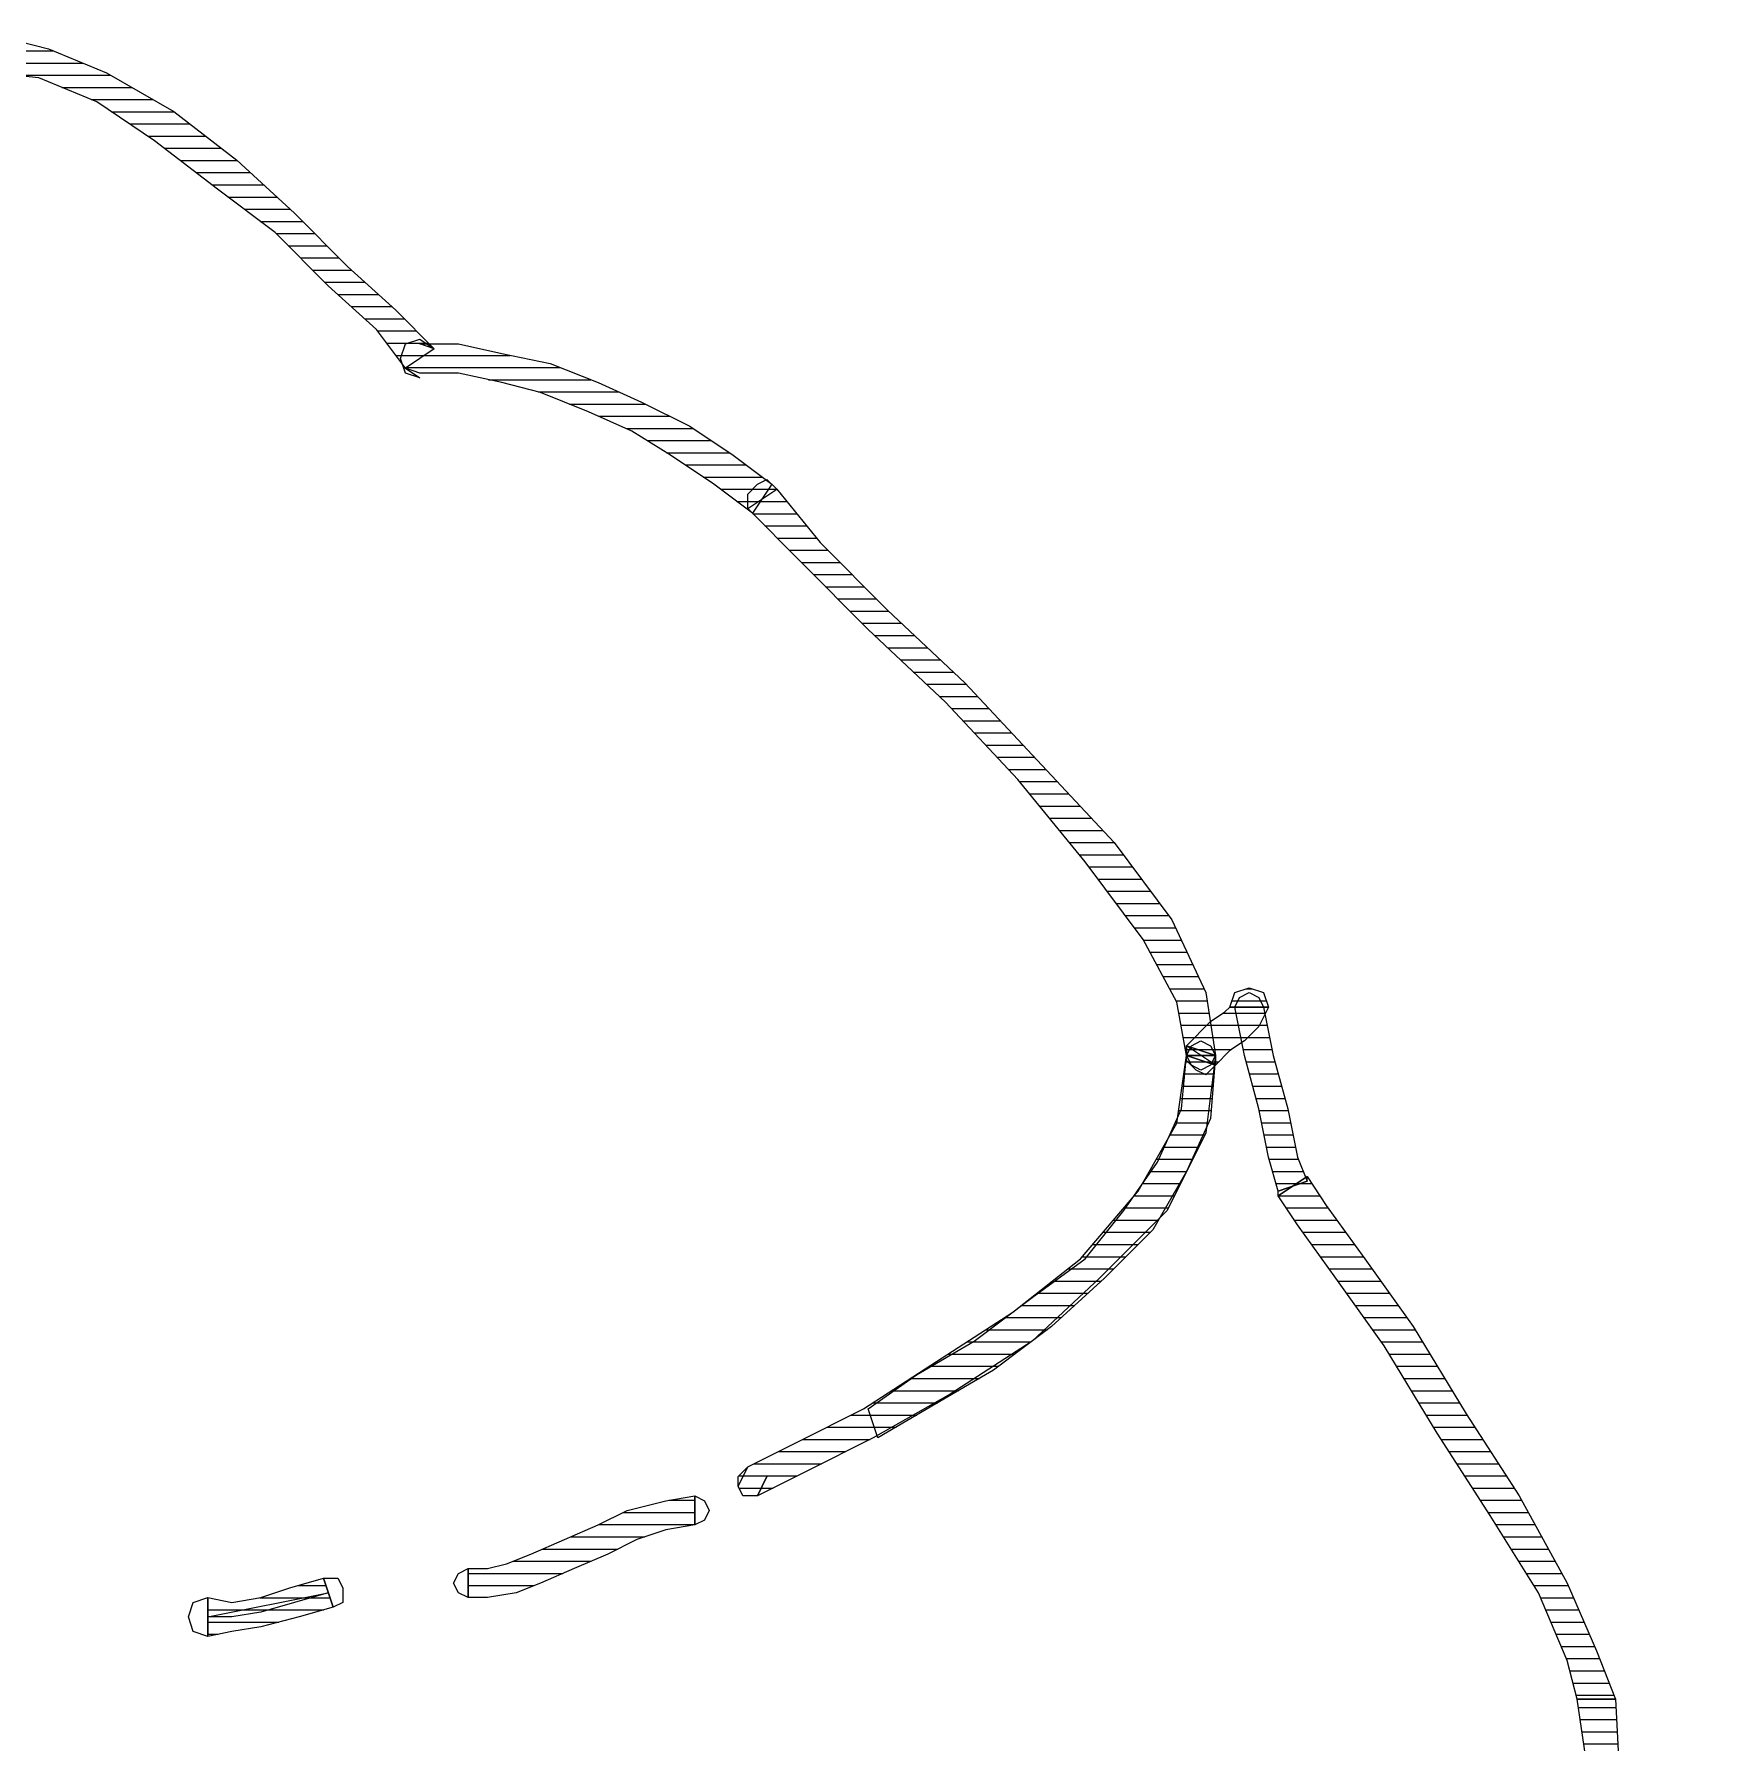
# Model space of a CAD drawing. Extents: x -29316 to 80307, y 54266 to 73016.
# Drawn here: x 21672.32 to 21689.59, y 55456.23 to 55473.77 of the extents above; entities that cross this region are included whole.
import ezdxf

# ---------------------------------------------------------------- set-up
doc = ezdxf.new("R2010")
doc.units = 0
doc.layers.add('İnsan', color=50, linetype='Continuous')
doc.layers.add('Tezgah', color=7, linetype='Continuous', lineweight=9)
pattern_1 = [(360, (-5108.51305, -673.59423), (1e-16, 0.125), [25])]

# ---------------------------------------------------------------- blocks, each defined once
blk = doc.blocks.new('InsanKadın')
at = {"layer": 'İnsan'}
h = blk.add_hatch(dxfattribs=at)
h.set_pattern_fill('DC_LINES', scale=0.1, style=0)
h.set_pattern_definition(pattern_1)
edge = h.paths.add_edge_path(flags=0)
edge.add_line((70.137, 18.443), (69.791, 17.449))
edge.add_line((69.791, 17.449), (69.445, 16.009))
edge.add_line((69.445, 16.009), (69.148, 14.568))
edge.add_line((69.148, 14.568), (69, 13.575))
edge.add_line((69, 13.575), (69.395, 13.575))
edge.add_line((69.395, 13.575), (69.445, 14.568))
edge.add_line((69.445, 14.568), (69.742, 16.009))
edge.add_line((69.742, 16.009), (70.088, 17.35))
edge.add_line((70.088, 17.35), (70.434, 18.343))
h = blk.add_hatch(dxfattribs=at)
h.set_pattern_fill('DC_LINES', scale=0.1, style=0)
h.set_pattern_definition(pattern_1)
edge = h.paths.add_edge_path(flags=0)
edge.add_line((69.395, 13.575), (69.445, 14.568))
edge.add_line((69.445, 14.568), (69.742, 16.009))
edge.add_line((69.742, 16.009), (70.088, 17.35))
edge.add_line((70.088, 17.35), (70.434, 18.343))
edge.add_line((70.434, 18.343), (70.137, 18.443))
edge.add_line((70.137, 18.443), (69.791, 17.449))
edge.add_line((69.791, 17.449), (69.445, 16.009))
edge.add_line((69.445, 16.009), (69.148, 14.568))
edge.add_line((69.148, 14.568), (69, 13.575))
h = blk.add_hatch(dxfattribs=at)
h.set_pattern_fill('DC_LINES', scale=0.1, style=0)
h.set_pattern_definition(pattern_1)
edge = h.paths.add_edge_path(flags=0)
edge.add_line((66.229, 8.259), (66.229, 8.21))
edge.add_line((66.229, 8.21), (66.426, 8.508))
edge.add_line((66.426, 8.508), (66.823, 9.054))
edge.add_line((66.823, 9.054), (67.317, 9.75))
edge.add_line((67.317, 9.75), (67.862, 10.644))
edge.add_line((67.862, 10.644), (68.406, 11.488))
edge.add_line((68.406, 11.488), (68.9, 12.382))
edge.add_line((68.9, 12.382), (69.198, 13.078))
edge.add_line((69.198, 13.078), (69.395, 13.575))
edge.add_line((69.395, 13.575), (69, 13.575))
edge.add_line((69, 13.575), (68.9, 13.177))
edge.add_line((68.9, 13.177), (68.603, 12.482))
edge.add_line((68.603, 12.482), (68.109, 11.687))
edge.add_line((68.109, 11.687), (67.565, 10.843))
edge.add_line((67.565, 10.843), (67.02, 9.948))
edge.add_line((67.02, 9.948), (66.526, 9.253))
edge.add_line((66.526, 9.253), (66.13, 8.707))
edge.add_line((66.13, 8.707), (65.932, 8.409))
edge.add_line((65.932, 8.409), (65.932, 8.359))
h = blk.add_hatch(dxfattribs=at)
h.set_pattern_fill('DC_LINES', scale=0.1, style=0)
h.set_pattern_definition(pattern_1)
edge = h.paths.add_edge_path(flags=0)
edge.add_line((69, 13.575), (68.9, 13.177))
edge.add_line((68.9, 13.177), (68.603, 12.482))
edge.add_line((68.603, 12.482), (68.109, 11.687))
edge.add_line((68.109, 11.687), (67.565, 10.843))
edge.add_line((67.565, 10.843), (67.02, 9.948))
edge.add_line((67.02, 9.948), (66.526, 9.253))
edge.add_line((66.526, 9.253), (66.13, 8.707))
edge.add_line((66.13, 8.707), (65.932, 8.409))
edge.add_line((65.932, 8.409), (66.229, 8.21))
edge.add_line((66.229, 8.21), (66.426, 8.508))
edge.add_line((66.426, 8.508), (66.823, 9.054))
edge.add_line((66.823, 9.054), (67.317, 9.75))
edge.add_line((67.317, 9.75), (67.862, 10.644))
edge.add_line((67.862, 10.644), (68.406, 11.488))
edge.add_line((68.406, 11.488), (68.9, 12.382))
edge.add_line((68.9, 12.382), (69.198, 13.078))
edge.add_line((69.198, 13.078), (69.395, 13.575))
h = blk.add_hatch(dxfattribs=at)
h.set_pattern_fill('DC_LINES', scale=0.1, style=0)
h.set_pattern_definition(pattern_1)
edge = h.paths.add_edge_path(flags=0)
edge.add_line((54.949, 12.531), (55.196, 12.581))
edge.add_line((55.196, 12.581), (55.493, 12.531))
edge.add_line((55.493, 12.531), (55.79, 12.432))
edge.add_line((55.79, 12.432), (56.136, 12.333))
edge.add_line((56.136, 12.333), (56.235, 12.631))
edge.add_line((56.235, 12.631), (55.888, 12.73))
edge.add_line((55.888, 12.73), (55.493, 12.83))
edge.add_line((55.493, 12.83), (55.196, 12.879))
edge.add_line((55.196, 12.879), (54.949, 12.929))
h = blk.add_hatch(dxfattribs=at)
h.set_pattern_fill('DC_LINES', scale=0.1, style=0)
h.set_pattern_definition(pattern_1)
h.paths.add_polyline_path([(56.185, 12.482), (55.839, 12.581), (55.493, 12.68), (55.196, 12.73), (54.949, 12.73)], flags=0)
h = blk.add_hatch(dxfattribs=at)
h.set_pattern_fill('DC_LINES', scale=0.1, style=0)
h.set_pattern_definition(pattern_1)
edge = h.paths.add_edge_path(flags=0)
edge.add_line((57.62, 12.233), (57.818, 12.233))
edge.add_line((57.818, 12.233), (58.016, 12.184))
edge.add_line((58.016, 12.184), (58.263, 12.084))
edge.add_line((58.263, 12.084), (58.61, 11.935))
edge.add_line((58.61, 11.935), (58.956, 11.786))
edge.add_line((58.956, 11.786), (59.253, 11.637))
edge.add_line((59.253, 11.637), (59.649, 11.538))
edge.add_line((59.649, 11.538), (59.946, 11.488))
edge.add_line((59.946, 11.488), (59.946, 11.786))
edge.add_line((59.946, 11.786), (59.649, 11.836))
edge.add_line((59.649, 11.836), (59.352, 11.935))
edge.add_line((59.352, 11.935), (59.055, 12.084))
edge.add_line((59.055, 12.084), (58.709, 12.233))
edge.add_line((58.709, 12.233), (58.362, 12.382))
edge.add_line((58.362, 12.382), (58.115, 12.482))
edge.add_line((58.115, 12.482), (57.818, 12.531))
edge.add_line((57.818, 12.531), (57.62, 12.531))
h = blk.add_hatch(dxfattribs=at)
h.set_pattern_fill('DC_LINES', scale=0.1, style=0)
h.set_pattern_definition(pattern_1)
edge = h.paths.add_edge_path(flags=0)
edge.add_line((60.391, 11.389), (60.49, 11.19))
edge.add_line((60.49, 11.19), (60.984, 10.942))
edge.add_line((60.984, 10.942), (61.677, 10.594))
edge.add_line((61.677, 10.594), (62.37, 10.147))
edge.add_line((62.37, 10.147), (63.211, 9.601))
edge.add_line((63.211, 9.601), (63.904, 9.054))
edge.add_line((63.904, 9.054), (64.497, 8.359))
edge.add_line((64.497, 8.359), (64.893, 7.663))
edge.add_line((64.893, 7.663), (64.992, 6.968))
edge.add_line((64.992, 6.968), (65.289, 6.968))
edge.add_line((65.289, 6.968), (65.19, 7.763))
edge.add_line((65.19, 7.763), (64.795, 8.558))
edge.add_line((64.795, 8.558), (64.101, 9.253))
edge.add_line((64.101, 9.253), (63.409, 9.899))
edge.add_line((63.409, 9.899), (62.568, 10.445))
edge.add_line((62.568, 10.445), (61.776, 10.892))
edge.add_line((61.776, 10.892), (61.084, 11.24))
edge.add_line((61.084, 11.24), (60.589, 11.488))
edge.add_line((60.589, 11.488), (60.687, 11.29))
edge.add_line((60.687, 11.29), (60.589, 11.488))
edge.add_line((60.589, 11.488), (60.44, 11.488))
edge.add_line((60.44, 11.488), (60.391, 11.389))
edge.add_line((60.391, 11.389), (60.391, 11.29))
edge.add_line((60.391, 11.29), (60.49, 11.19))
h = blk.add_hatch(dxfattribs=at)
h.set_pattern_fill('DC_LINES', scale=0.1, style=0)
h.set_pattern_definition(pattern_1)
h.paths.add_polyline_path([(65.289, 6.968), (65.239, 7.614), (64.992, 8.16), (64.646, 8.756), (64.151, 9.253), (63.607, 9.75), (63.013, 10.197), (62.42, 10.544), (61.826, 10.892), (61.726, 10.594), (62.221, 10.246), (62.815, 9.899), (63.409, 9.452), (63.953, 9.054), (64.348, 8.558), (64.695, 8.061), (64.942, 7.514), (64.992, 6.968), (65.042, 6.869), (65.14, 6.819), (65.239, 6.869)], flags=0)
h = blk.add_hatch(dxfattribs=at)
h.set_pattern_fill('DC_LINES', scale=0.1, style=0)
h.set_pattern_definition(pattern_1)
edge = h.paths.add_edge_path(flags=0)
edge.add_line((65.437, 6.471), (65.784, 6.471))
edge.add_line((65.784, 6.471), (65.882, 6.968))
edge.add_line((65.882, 6.968), (66.031, 7.514))
edge.add_line((66.031, 7.514), (66.13, 8.011))
edge.add_line((66.13, 8.011), (66.229, 8.259))
edge.add_line((66.229, 8.259), (65.932, 8.359))
edge.add_line((65.932, 8.359), (65.833, 8.011))
edge.add_line((65.833, 8.011), (65.734, 7.514))
edge.add_line((65.734, 7.514), (65.586, 6.968))
edge.add_line((65.586, 6.968), (65.487, 6.471))
edge.add_line((65.487, 6.471), (65.833, 6.471))
edge.add_line((65.833, 6.471), (65.487, 6.471))
edge.add_line((65.487, 6.471), (65.537, 6.372))
edge.add_line((65.537, 6.372), (65.635, 6.322))
edge.add_line((65.635, 6.322), (65.734, 6.372))
edge.add_line((65.734, 6.372), (65.784, 6.471))
h = blk.add_hatch(dxfattribs=at)
h.set_pattern_fill('DC_LINES', scale=0.1, style=0)
h.set_pattern_definition(pattern_1)
edge = h.paths.add_edge_path(flags=0)
edge.add_line((65.932, 8.409), (65.932, 8.359))
edge.add_line((65.932, 8.359), (65.833, 8.011))
edge.add_line((65.833, 8.011), (65.734, 7.514))
edge.add_line((65.734, 7.514), (65.586, 6.968))
edge.add_line((65.586, 6.968), (65.487, 6.471))
edge.add_line((65.487, 6.471), (65.784, 6.471))
edge.add_line((65.784, 6.471), (65.882, 6.968))
edge.add_line((65.882, 6.968), (66.031, 7.514))
edge.add_line((66.031, 7.514), (66.13, 8.011))
edge.add_line((66.13, 8.011), (66.229, 8.259))
edge.add_line((66.229, 8.259), (66.229, 8.21))
h = blk.add_hatch(dxfattribs=at)
h.set_pattern_fill('DC_LINES', scale=0.1, style=0)
h.set_pattern_definition(pattern_1)
edge = h.paths.add_edge_path(flags=0)
edge.add_line((65.289, 7.067), (64.992, 6.968))
edge.add_line((64.992, 6.968), (64.893, 6.422))
edge.add_line((64.893, 6.422), (64.547, 5.776))
edge.add_line((64.547, 5.776), (63.953, 4.981))
edge.add_line((63.953, 4.981), (63.26, 4.137))
edge.add_line((63.26, 4.137), (62.518, 3.342))
edge.add_line((62.518, 3.342), (61.726, 2.597))
edge.add_line((61.726, 2.597), (61.034, 1.901))
edge.add_line((61.034, 1.901), (60.49, 1.355))
edge.add_line((60.49, 1.355), (60.787, 1.156))
edge.add_line((60.787, 1.156), (61.232, 1.703))
edge.add_line((61.232, 1.703), (61.924, 2.398))
edge.add_line((61.924, 2.398), (62.716, 3.143))
edge.add_line((62.716, 3.143), (63.459, 3.938))
edge.add_line((63.459, 3.938), (64.25, 4.782))
edge.add_line((64.25, 4.782), (64.843, 5.577))
edge.add_line((64.843, 5.577), (65.19, 6.322))
edge.add_line((65.19, 6.322), (65.289, 6.968))
edge.add_line((65.289, 6.968), (64.992, 6.869))
edge.add_line((64.992, 6.869), (65.289, 6.968))
edge.add_line((65.289, 6.968), (65.239, 7.067))
edge.add_line((65.239, 7.067), (65.14, 7.117))
edge.add_line((65.14, 7.117), (65.042, 7.067))
edge.add_line((65.042, 7.067), (64.992, 6.968))
h = blk.add_hatch(dxfattribs=at)
h.set_pattern_fill('DC_LINES', scale=0.1, style=0)
h.set_pattern_definition(pattern_1)
edge = h.paths.add_edge_path(flags=0)
edge.add_line((64.992, 6.968), (64.992, 6.869))
edge.add_line((64.992, 6.869), (65.239, 6.62))
edge.add_line((65.239, 6.62), (65.387, 6.521))
edge.add_line((65.387, 6.521), (65.437, 6.471))
edge.add_line((65.437, 6.471), (65.833, 6.471))
edge.add_line((65.833, 6.471), (65.734, 6.67))
edge.add_line((65.734, 6.67), (65.586, 6.819))
edge.add_line((65.586, 6.819), (65.437, 6.918))
edge.add_line((65.437, 6.918), (65.289, 7.067))
edge.add_line((65.289, 7.067), (65.289, 6.968))
edge.add_line((65.289, 6.968), (65.289, 7.067))
edge.add_line((65.289, 7.067), (65.19, 7.167))
edge.add_line((65.19, 7.167), (65.09, 7.117))
edge.add_line((65.09, 7.117), (64.992, 7.018))
edge.add_line((64.992, 7.018), (64.992, 6.869))
h = blk.add_hatch(dxfattribs=at)
h.set_pattern_fill('DC_LINES', scale=0.1, style=0)
h.set_pattern_definition(pattern_1)
edge = h.paths.add_edge_path(flags=0)
edge.add_line((65.487, 6.471), (65.833, 6.471))
edge.add_line((65.833, 6.471), (65.734, 6.67))
edge.add_line((65.734, 6.67), (65.586, 6.819))
edge.add_line((65.586, 6.819), (65.437, 6.918))
edge.add_line((65.437, 6.918), (65.289, 7.067))
edge.add_line((65.289, 7.067), (64.992, 6.869))
edge.add_line((64.992, 6.869), (65.239, 6.62))
edge.add_line((65.239, 6.62), (65.387, 6.521))
edge.add_line((65.387, 6.521), (65.437, 6.471))
edge.add_line((65.437, 6.471), (65.784, 6.471))
edge.add_line((65.784, 6.471), (65.437, 6.471))
edge.add_line((65.437, 6.471), (65.487, 6.322))
edge.add_line((65.487, 6.322), (65.635, 6.273))
edge.add_line((65.635, 6.273), (65.784, 6.322))
edge.add_line((65.784, 6.322), (65.833, 6.471))
h = blk.add_hatch(dxfattribs=at)
h.set_pattern_fill('DC_LINES', scale=0.1, style=0)
h.set_pattern_definition(pattern_1)
edge = h.paths.add_edge_path(flags=0)
edge.add_line((60.737, 1.106), (60.787, 1.156))
edge.add_line((60.787, 1.156), (61.232, 1.703))
edge.add_line((61.232, 1.703), (61.924, 2.398))
edge.add_line((61.924, 2.398), (62.716, 3.143))
edge.add_line((62.716, 3.143), (63.459, 3.938))
edge.add_line((63.459, 3.938), (64.25, 4.782))
edge.add_line((64.25, 4.782), (64.843, 5.577))
edge.add_line((64.843, 5.577), (65.19, 6.322))
edge.add_line((65.19, 6.322), (65.289, 6.968))
edge.add_line((65.289, 6.968), (64.992, 6.968))
edge.add_line((64.992, 6.968), (64.893, 6.422))
edge.add_line((64.893, 6.422), (64.547, 5.776))
edge.add_line((64.547, 5.776), (63.953, 4.981))
edge.add_line((63.953, 4.981), (63.26, 4.137))
edge.add_line((63.26, 4.137), (62.518, 3.342))
edge.add_line((62.518, 3.342), (61.726, 2.597))
edge.add_line((61.726, 2.597), (61.034, 1.901))
edge.add_line((61.034, 1.901), (60.49, 1.355))
edge.add_line((60.49, 1.355), (60.54, 1.404))
edge.add_line((60.54, 1.404), (60.49, 1.355))
edge.add_line((60.49, 1.355), (60.49, 1.206))
edge.add_line((60.49, 1.206), (60.589, 1.106))
edge.add_line((60.589, 1.106), (60.687, 1.057))
edge.add_line((60.687, 1.057), (60.787, 1.156))
h = blk.add_hatch(dxfattribs=at)
h.set_pattern_fill('DC_LINES', scale=0.1, style=0)
h.set_pattern_definition(pattern_1)
edge = h.paths.add_edge_path(flags=0)
edge.add_line((57.274, -0.284), (57.126, -0.334))
edge.add_line((57.126, -0.334), (57.521, -0.334))
edge.add_line((57.521, -0.334), (57.966, -0.235))
edge.add_line((57.966, -0.235), (58.462, -0.135))
edge.add_line((58.462, -0.135), (58.956, 0.063))
edge.add_line((58.956, 0.063), (59.401, 0.262))
edge.add_line((59.401, 0.262), (59.896, 0.51))
edge.add_line((59.896, 0.51), (60.341, 0.808))
edge.add_line((60.341, 0.808), (60.737, 1.106))
edge.add_line((60.737, 1.106), (60.54, 1.404))
edge.add_line((60.54, 1.404), (60.143, 1.106))
edge.add_line((60.143, 1.106), (59.698, 0.808))
edge.add_line((59.698, 0.808), (59.302, 0.56))
edge.add_line((59.302, 0.56), (58.857, 0.361))
edge.add_line((58.857, 0.361), (58.362, 0.163))
edge.add_line((58.362, 0.163), (57.966, 0.063))
edge.add_line((57.966, 0.063), (57.521, -0.036))
edge.add_line((57.521, -0.036), (57.126, -0.036))
edge.add_line((57.126, -0.036), (56.977, -0.086))
edge.add_line((56.977, -0.086), (57.126, 0.014))
edge.add_line((57.126, 0.014), (56.977, -0.036))
edge.add_line((56.977, -0.036), (56.927, -0.185))
edge.add_line((56.927, -0.185), (56.977, -0.334))
edge.add_line((56.977, -0.334), (57.126, -0.384))
h = blk.add_hatch(dxfattribs=at)
h.set_pattern_fill('DC_LINES', scale=0.1, style=0)
h.set_pattern_definition(pattern_1)
edge = h.paths.add_edge_path(flags=0)
edge.add_line((57.274, -0.284), (57.126, -0.334))
edge.add_line((57.126, -0.334), (57.521, -0.334))
edge.add_line((57.521, -0.334), (57.966, -0.235))
edge.add_line((57.966, -0.235), (58.462, -0.135))
edge.add_line((58.462, -0.135), (58.956, 0.063))
edge.add_line((58.956, 0.063), (59.401, 0.262))
edge.add_line((59.401, 0.262), (59.896, 0.51))
edge.add_line((59.896, 0.51), (60.341, 0.808))
edge.add_line((60.341, 0.808), (60.737, 1.106))
edge.add_line((60.737, 1.106), (60.54, 1.404))
edge.add_line((60.54, 1.404), (60.143, 1.106))
edge.add_line((60.143, 1.106), (59.698, 0.808))
edge.add_line((59.698, 0.808), (59.302, 0.56))
edge.add_line((59.302, 0.56), (58.857, 0.361))
edge.add_line((58.857, 0.361), (58.362, 0.163))
edge.add_line((58.362, 0.163), (57.966, 0.063))
edge.add_line((57.966, 0.063), (57.521, -0.036))
edge.add_line((57.521, -0.036), (57.126, -0.036))
edge.add_line((57.126, -0.036), (56.977, -0.086))
edge.add_line((56.977, -0.086), (57.126, 0.014))
edge.add_line((57.126, 0.014), (56.977, -0.036))
edge.add_line((56.977, -0.036), (56.927, -0.185))
edge.add_line((56.927, -0.185), (56.977, -0.334))
edge.add_line((56.977, -0.334), (57.126, -0.384))
h = blk.add_hatch(dxfattribs=at)
h.set_pattern_fill('DC_LINES', scale=0.1, style=0)
h.set_pattern_definition(pattern_1)
edge = h.paths.add_edge_path(flags=0)
edge.add_line((52.821, -3.464), (52.722, -3.513))
edge.add_line((52.722, -3.513), (53.316, -3.364))
edge.add_line((53.316, -3.364), (53.91, -3.116))
edge.add_line((53.91, -3.116), (54.602, -2.719))
edge.add_line((54.602, -2.719), (55.246, -2.222))
edge.add_line((55.246, -2.222), (55.839, -1.675))
edge.add_line((55.839, -1.675), (56.383, -1.129))
edge.add_line((56.383, -1.129), (56.878, -0.682))
edge.add_line((56.878, -0.682), (57.274, -0.284))
edge.add_line((57.274, -0.284), (56.977, -0.086))
edge.add_line((56.977, -0.086), (56.68, -0.483))
edge.add_line((56.68, -0.483), (56.185, -0.93))
edge.add_line((56.185, -0.93), (55.641, -1.477))
edge.add_line((55.641, -1.477), (55.048, -1.924))
edge.add_line((55.048, -1.924), (54.404, -2.42))
edge.add_line((54.404, -2.42), (53.81, -2.818))
edge.add_line((53.81, -2.818), (53.216, -3.066))
edge.add_line((53.216, -3.066), (52.722, -3.116))
edge.add_line((52.722, -3.116), (52.623, -3.166))
edge.add_line((52.623, -3.166), (52.722, -3.116))
edge.add_line((52.722, -3.116), (52.574, -3.166))
edge.add_line((52.574, -3.166), (52.524, -3.315))
edge.add_line((52.524, -3.315), (52.574, -3.464))
edge.add_line((52.574, -3.464), (52.722, -3.513))
h = blk.add_hatch(dxfattribs=at)
h.set_pattern_fill('DC_LINES', scale=0.1, style=0)
h.set_pattern_definition(pattern_1)
edge = h.paths.add_edge_path(flags=0)
edge.add_line((52.821, -3.464), (52.722, -3.513))
edge.add_line((52.722, -3.513), (53.316, -3.364))
edge.add_line((53.316, -3.364), (53.91, -3.116))
edge.add_line((53.91, -3.116), (54.602, -2.719))
edge.add_line((54.602, -2.719), (55.246, -2.222))
edge.add_line((55.246, -2.222), (55.839, -1.675))
edge.add_line((55.839, -1.675), (56.383, -1.129))
edge.add_line((56.383, -1.129), (56.878, -0.682))
edge.add_line((56.878, -0.682), (57.274, -0.284))
edge.add_line((57.274, -0.284), (56.977, -0.086))
edge.add_line((56.977, -0.086), (56.68, -0.483))
edge.add_line((56.68, -0.483), (56.185, -0.93))
edge.add_line((56.185, -0.93), (55.641, -1.477))
edge.add_line((55.641, -1.477), (55.048, -1.924))
edge.add_line((55.048, -1.924), (54.404, -2.42))
edge.add_line((54.404, -2.42), (53.81, -2.818))
edge.add_line((53.81, -2.818), (53.216, -3.066))
edge.add_line((53.216, -3.066), (52.722, -3.116))
edge.add_line((52.722, -3.116), (52.623, -3.166))
edge.add_line((52.623, -3.166), (52.722, -3.116))
edge.add_line((52.722, -3.116), (52.574, -3.166))
edge.add_line((52.574, -3.166), (52.524, -3.315))
edge.add_line((52.524, -3.315), (52.574, -3.464))
edge.add_line((52.574, -3.464), (52.722, -3.513))
at = {"layer": 'İnsan', "color": 7, "flags": 128}
for points in [[(70.137, 18.443), (70.137, 18.443), (69.791, 17.449), (69.445, 16.009), (69.148, 14.568), (69, 13.575), (69.395, 13.575), (69.445, 14.568), (69.742, 16.009), (70.088, 17.35), (70.434, 18.343), (70.434, 18.343), (70.137, 18.443)], [(69.395, 13.575), (69.395, 13.575), (69.445, 14.568), (69.742, 16.009), (70.088, 17.35), (70.434, 18.343), (70.137, 18.443), (69.791, 17.449), (69.445, 16.009), (69.148, 14.568), (69, 13.575), (69, 13.575), (69.395, 13.575)], [(69, 13.575), (69, 13.575), (68.9, 13.177), (68.603, 12.482), (68.109, 11.687), (67.565, 10.843), (67.02, 9.948), (66.526, 9.253), (66.13, 8.707), (65.932, 8.409), (66.229, 8.21), (66.426, 8.508), (66.823, 9.054), (67.317, 9.75), (67.862, 10.644), (68.406, 11.488), (68.9, 12.382), (69.198, 13.078), (69.395, 13.575), (69.395, 13.575), (69, 13.575)], [(66.229, 8.259), (66.229, 8.21), (66.426, 8.508), (66.823, 9.054), (67.317, 9.75), (67.862, 10.644), (68.406, 11.488), (68.9, 12.382), (69.198, 13.078), (69.395, 13.575), (69, 13.575), (68.9, 13.177), (68.603, 12.482), (68.109, 11.687), (67.565, 10.843), (67.02, 9.948), (66.526, 9.253), (66.13, 8.707), (65.932, 8.409), (65.932, 8.359), (66.229, 8.259)], [(54.949, 12.929), (54.8, 12.879), (54.751, 12.73), (54.8, 12.581), (54.949, 12.531), (54.949, 12.929)], [(54.949, 12.531), (55.196, 12.581), (55.493, 12.531), (55.79, 12.432), (56.136, 12.333), (56.235, 12.631), (55.888, 12.73), (55.493, 12.83), (55.196, 12.879), (54.949, 12.929), (54.949, 12.531)], [(56.185, 12.482), (55.839, 12.581), (55.493, 12.68), (55.196, 12.73), (54.949, 12.73), (56.185, 12.482), (56.185, 12.482)], [(56.136, 12.333), (56.284, 12.333), (56.334, 12.432), (56.334, 12.581), (56.235, 12.631), (56.136, 12.333)], [(57.62, 12.531), (57.521, 12.482), (57.471, 12.382), (57.521, 12.283), (57.62, 12.233), (57.62, 12.531)], [(57.62, 12.233), (57.818, 12.233), (58.016, 12.184), (58.263, 12.084), (58.61, 11.935), (58.956, 11.786), (59.253, 11.637), (59.649, 11.538), (59.946, 11.488), (59.946, 11.786), (59.649, 11.836), (59.352, 11.935), (59.055, 12.084), (58.709, 12.233), (58.362, 12.382), (58.115, 12.482), (57.818, 12.531), (57.62, 12.531), (57.62, 12.233)], [(59.946, 11.488), (60.045, 11.538), (60.094, 11.637), (60.045, 11.737), (59.946, 11.786), (59.946, 11.488)], [(60.391, 11.389), (60.49, 11.19), (60.984, 10.942), (61.677, 10.594), (62.37, 10.147), (63.211, 9.601), (63.904, 9.054), (64.497, 8.359), (64.893, 7.663), (64.992, 6.968), (65.289, 6.968), (65.19, 7.763), (64.795, 8.558), (64.101, 9.253), (63.409, 9.899), (62.568, 10.445), (61.776, 10.892), (61.084, 11.24), (60.589, 11.488), (60.687, 11.29), (60.589, 11.488), (60.44, 11.488), (60.391, 11.389), (60.391, 11.29), (60.49, 11.19), (60.391, 11.389)], [(65.289, 6.968), (65.289, 6.968), (65.239, 7.614), (64.992, 8.16), (64.646, 8.756), (64.151, 9.253), (63.607, 9.75), (63.013, 10.197), (62.42, 10.544), (61.826, 10.892), (61.726, 10.594), (62.221, 10.246), (62.815, 9.899), (63.409, 9.452), (63.953, 9.054), (64.348, 8.558), (64.695, 8.061), (64.942, 7.514), (64.992, 6.968), (64.992, 6.968), (64.992, 6.968), (65.042, 6.869), (65.14, 6.819), (65.239, 6.869), (65.289, 6.968), (65.289, 6.968)], [(65.437, 6.471), (65.784, 6.471), (65.882, 6.968), (66.031, 7.514), (66.13, 8.011), (66.229, 8.259), (65.932, 8.359), (65.833, 8.011), (65.734, 7.514), (65.586, 6.968), (65.487, 6.471), (65.833, 6.471), (65.487, 6.471), (65.537, 6.372), (65.635, 6.322), (65.734, 6.372), (65.784, 6.471), (65.437, 6.471)], [(65.932, 8.409), (65.932, 8.359), (65.833, 8.011), (65.734, 7.514), (65.586, 6.968), (65.487, 6.471), (65.784, 6.471), (65.882, 6.968), (66.031, 7.514), (66.13, 8.011), (66.229, 8.259), (66.229, 8.21), (65.932, 8.409)], [(65.289, 7.067), (64.992, 6.968), (64.893, 6.422), (64.547, 5.776), (63.953, 4.981), (63.26, 4.137), (62.518, 3.342), (61.726, 2.597), (61.034, 1.901), (60.49, 1.355), (60.787, 1.156), (61.232, 1.703), (61.924, 2.398), (62.716, 3.143), (63.459, 3.938), (64.25, 4.782), (64.843, 5.577), (65.19, 6.322), (65.289, 6.968), (64.992, 6.869), (65.289, 6.968), (65.239, 7.067), (65.14, 7.117), (65.042, 7.067), (64.992, 6.968), (65.289, 7.067)], [(64.992, 6.968), (64.992, 6.869), (65.239, 6.62), (65.387, 6.521), (65.437, 6.471), (65.437, 6.471), (65.833, 6.471), (65.734, 6.67), (65.586, 6.819), (65.437, 6.918), (65.289, 7.067), (65.289, 6.968), (65.289, 7.067), (65.19, 7.167), (65.09, 7.117), (64.992, 7.018), (64.992, 6.869), (64.992, 6.968)], [(65.487, 6.471), (65.833, 6.471), (65.734, 6.67), (65.586, 6.819), (65.437, 6.918), (65.289, 7.067), (64.992, 6.869), (65.239, 6.62), (65.387, 6.521), (65.437, 6.471), (65.437, 6.471), (65.784, 6.471), (65.437, 6.471), (65.487, 6.322), (65.635, 6.273), (65.784, 6.322), (65.833, 6.471), (65.487, 6.471)], [(60.737, 1.106), (60.787, 1.156), (61.232, 1.703), (61.924, 2.398), (62.716, 3.143), (63.459, 3.938), (64.25, 4.782), (64.843, 5.577), (65.19, 6.322), (65.289, 6.968), (64.992, 6.968), (64.893, 6.422), (64.547, 5.776), (63.953, 4.981), (63.26, 4.137), (62.518, 3.342), (61.726, 2.597), (61.034, 1.901), (60.49, 1.355), (60.54, 1.404), (60.49, 1.355), (60.49, 1.206), (60.589, 1.106), (60.687, 1.057), (60.787, 1.156), (60.737, 1.106)], [(57.274, -0.284), (57.126, -0.334), (57.521, -0.334), (57.966, -0.235), (58.462, -0.135), (58.956, 0.063), (59.401, 0.262), (59.896, 0.51), (60.341, 0.808), (60.737, 1.106), (60.54, 1.404), (60.143, 1.106), (59.698, 0.808), (59.302, 0.56), (58.857, 0.361), (58.362, 0.163), (57.966, 0.063), (57.521, -0.036), (57.126, -0.036), (56.977, -0.086), (57.126, 0.014), (56.977, -0.036), (56.927, -0.185), (56.977, -0.334), (57.126, -0.384), (57.274, -0.284)], [(57.274, -0.284), (57.126, -0.334), (57.521, -0.334), (57.966, -0.235), (58.462, -0.135), (58.956, 0.063), (59.401, 0.262), (59.896, 0.51), (60.341, 0.808), (60.737, 1.106), (60.54, 1.404), (60.143, 1.106), (59.698, 0.808), (59.302, 0.56), (58.857, 0.361), (58.362, 0.163), (57.966, 0.063), (57.521, -0.036), (57.126, -0.036), (56.977, -0.086), (57.126, 0.014), (56.977, -0.036), (56.927, -0.185), (56.977, -0.334), (57.126, -0.384), (57.274, -0.284)]]:
    blk.add_lwpolyline(points, close=True, dxfattribs=at)
blk.add_lwpolyline([(52.722, -3.513), (53.316, -3.364), (53.91, -3.116), (54.602, -2.719), (55.246, -2.222), (55.839, -1.675), (56.383, -1.129), (56.878, -0.682), (57.274, -0.284), (56.977, -0.086), (56.68, -0.483), (56.185, -0.93), (55.641, -1.477), (55.048, -1.924), (54.404, -2.42), (53.81, -2.818), (53.216, -3.066), (52.722, -3.116)], dxfattribs=at)
blk.add_lwpolyline([(52.722, -3.513), (53.316, -3.364), (53.91, -3.116), (54.602, -2.719), (55.246, -2.222), (55.839, -1.675), (56.383, -1.129), (56.878, -0.682), (57.274, -0.284), (56.977, -0.086), (56.68, -0.483), (56.185, -0.93), (55.641, -1.477), (55.048, -1.924), (54.404, -2.42), (53.81, -2.818), (53.216, -3.066), (52.722, -3.116)], dxfattribs=at)

msp = doc.modelspace()

# ---------------------------------------------------------------- block references
at = {"layer": 'Tezgah', "xscale": -1, "rotation": 180}
msp.add_blockref('InsanKadın', (21619.151, 55470.252), dxfattribs=at)

doc.saveas('drawing.dxf')
